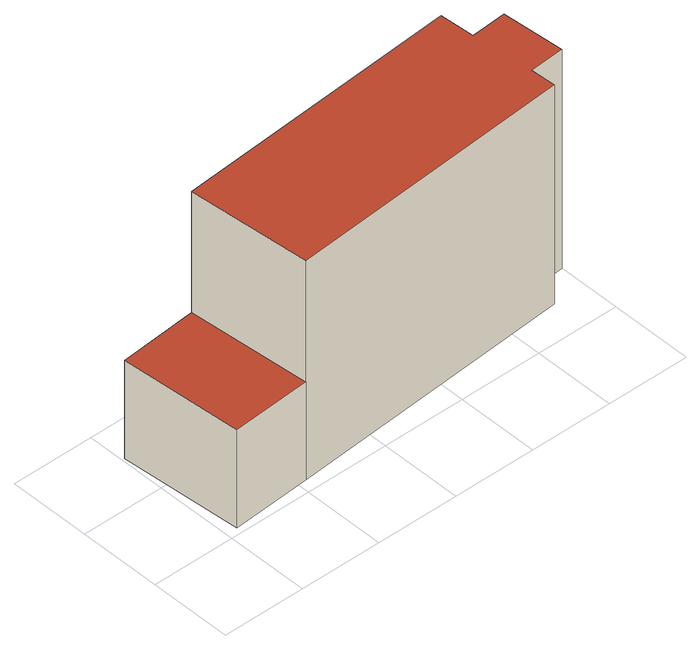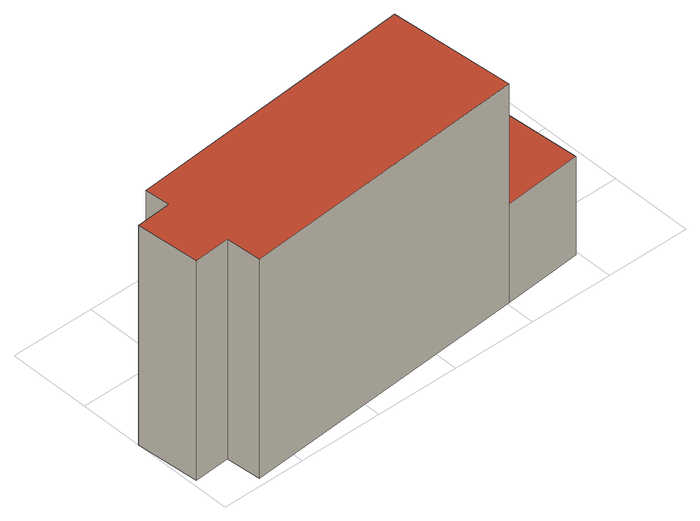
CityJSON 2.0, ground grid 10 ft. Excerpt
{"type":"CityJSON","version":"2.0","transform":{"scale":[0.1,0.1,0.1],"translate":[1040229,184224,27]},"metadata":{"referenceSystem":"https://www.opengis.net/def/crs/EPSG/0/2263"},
"CityObjects":{
"building1":{"type":"Building","attributes":{"name":"Bldg_4210008925","BIN":"4262029"},"geometry":[{"type":"MultiSurface","lod":"2","boundaries":[[[0,1,2,3]],[[4,5,6,7,8,9,10,11]],[[12,13,14,15,16,17,18,19,20,21]],[[3,6,5,0]],[[8,7,21,20]],[[9,8,20,19]],[[10,9,19,18]],[[11,10,18,17]],[[4,11,17,16]],[[5,4,16,15]],[[1,0,15,14]],[[2,1,14,13]],[[3,2,13,12]],[[7,6,12,21]]],"semantics":{"surfaces":[{"type":"RoofSurface","BIN":"4262029"},{"type":"GroundSurface"},{"type":"WallSurface"}],"values":[0,0,1,2,2,2,2,2,2,2,2,2,2,2]}}]}
},
"vertices":[
[98,164,128],[3,156,128],[14,8,128],[110,15,128],[448,191,282],[98,164,282],[110,15,282],[460,43,282],[458,73,282],[500,76,282],[494,152,282],[451,149,282],[110,15,3],[14,8,3],[3,156,3],[98,164,3],[448,191,3],[451,149,3],[494,152,3],[500,76,3],[458,73,3],[460,43,3]
]}
